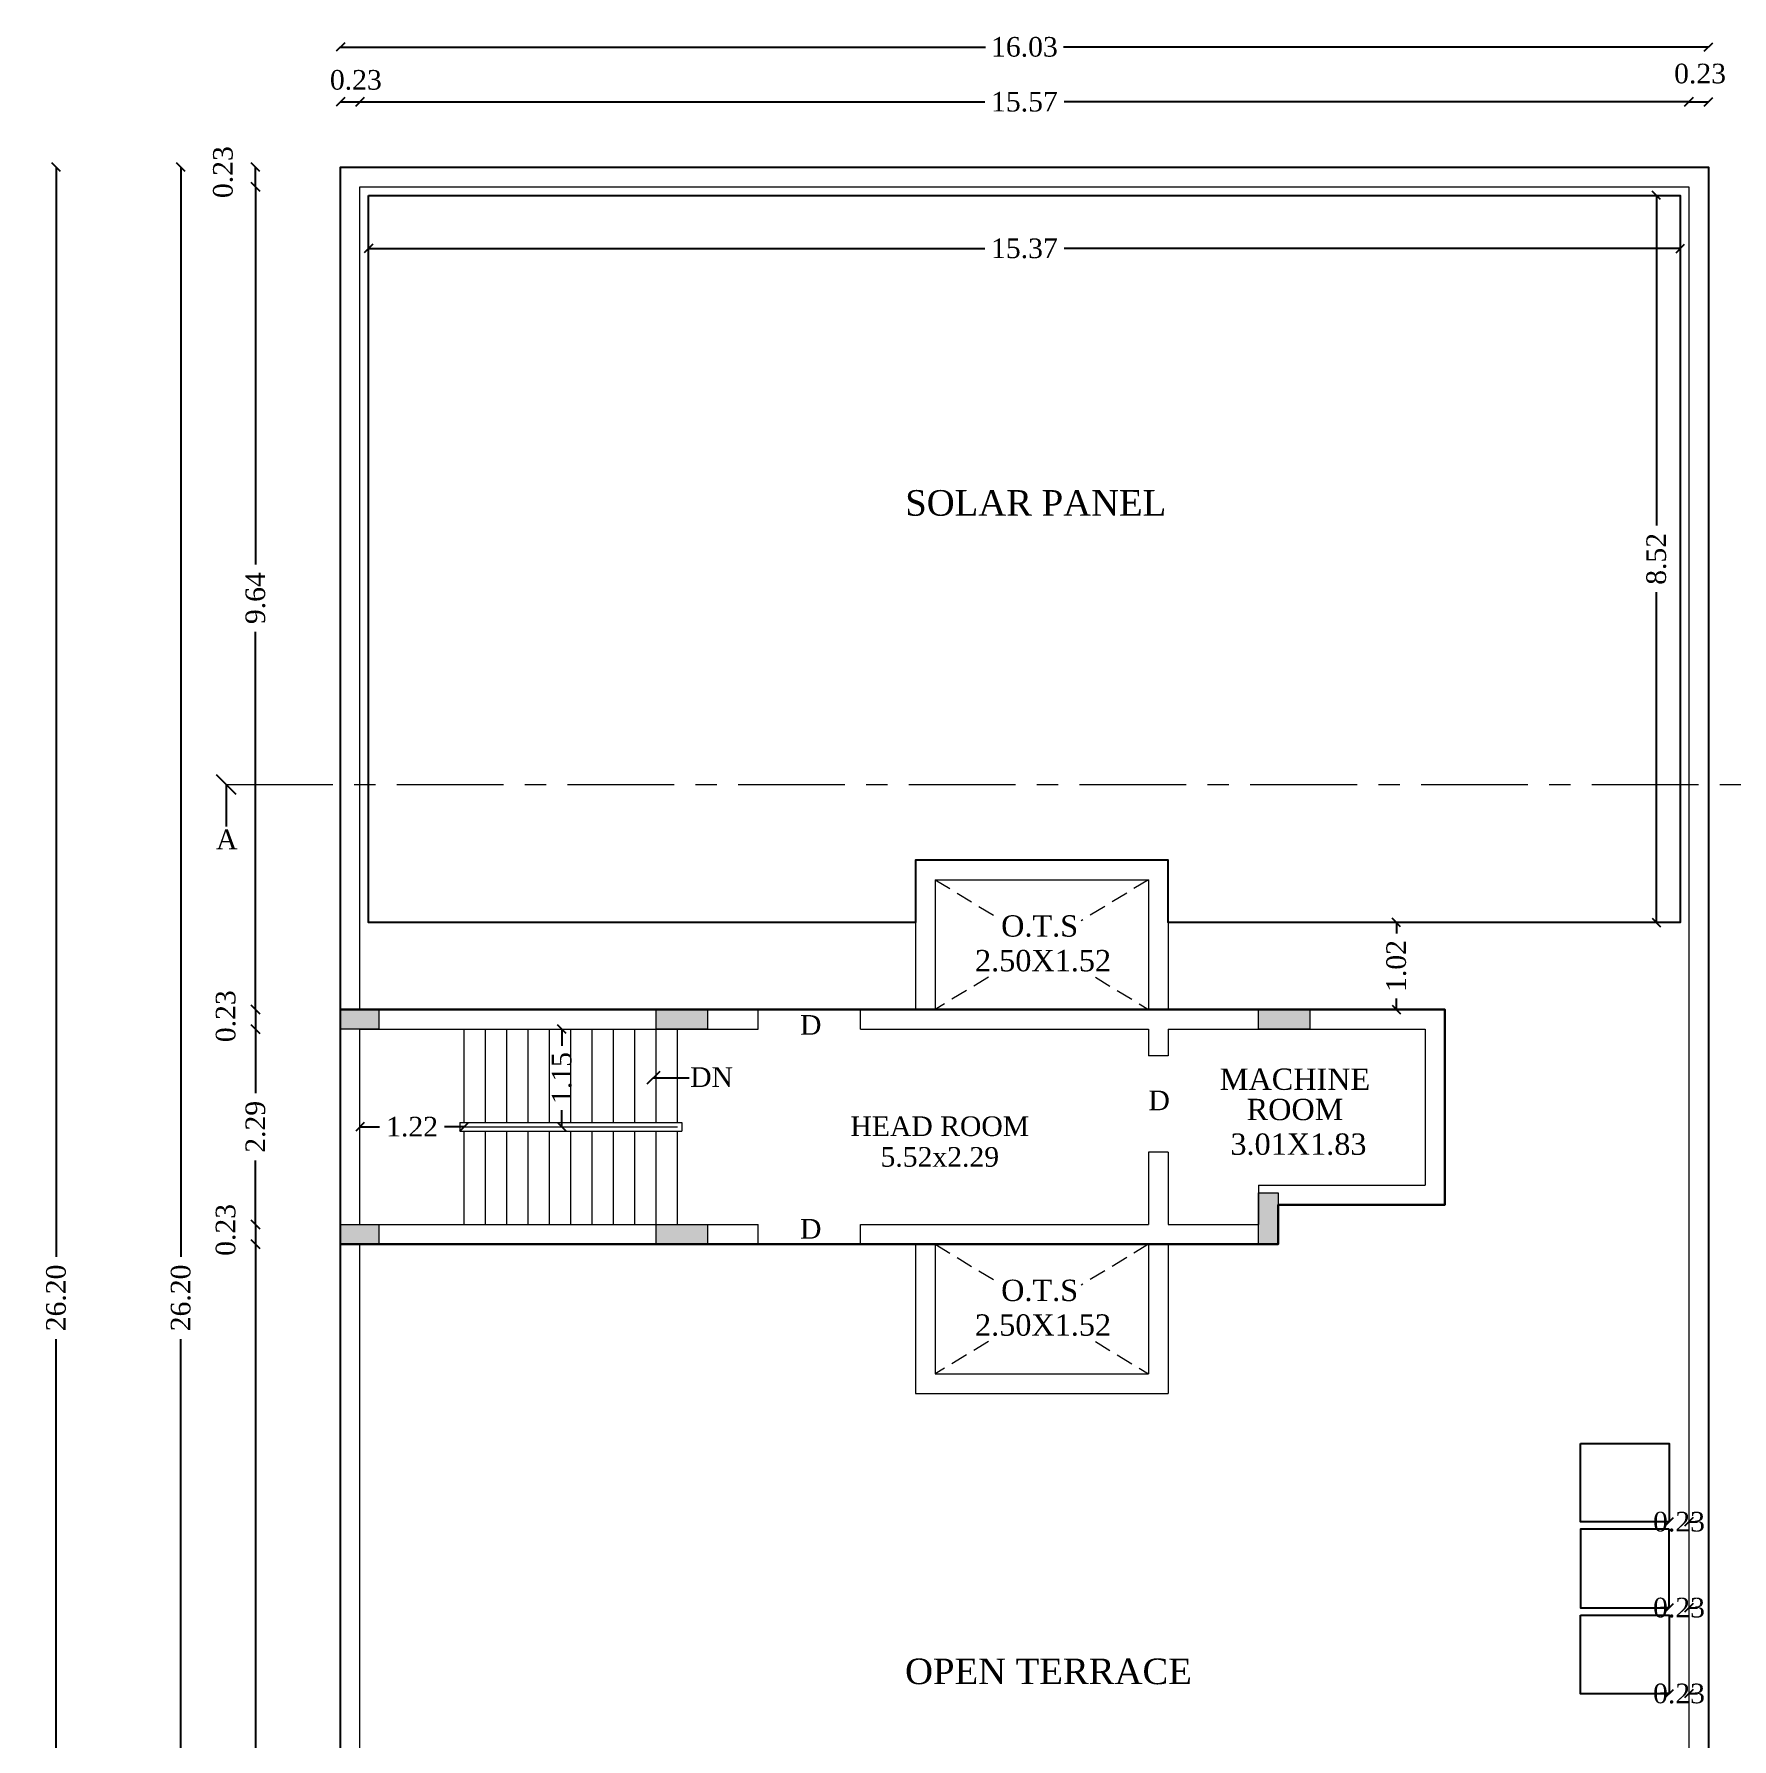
# Model space of a CAD drawing. Header units: metres. Extents: x 6 to 169, y 61 to 125.
# Drawn here: x 47.63 to 67.52, y 82.12 to 102.1 of the extents above; entities that cross this region are included whole.
import ezdxf
from ezdxf.enums import TextEntityAlignment as Align

# ---------------------------------------------------------------- set-up
doc = ezdxf.new("R2010")
doc.units = ezdxf.units.M
doc.header["$MEASUREMENT"] = 0
doc.header["$PDMODE"] = 3
doc.linetypes.add('CENTER', pattern=[2, 1.25, -0.25, 0.25, -0.25])
doc.linetypes.add('HIDDEN', pattern=[0.375, 0.25, -0.125])
doc.layers.get('0').update_dxf_attribs({"lineweight": 5})
doc.layers.get('DEFPOINTS').update_dxf_attribs({"lineweight": 5})
for name, color, linetype in [('BLK_1_FLR_5_ROOF_AREA', 54, 'Continuous'), ('BLK_1_STAIR_HEADROOM', 1, 'Continuous'), ('SOLAR_PANEL', 3, 'Continuous'), ('SOLAR_WATER_HEATER', 1, 'Continuous')]:
    doc.layers.add(name, color=color, linetype=linetype)
doc.styles.add('Isa-', font='times.ttf')
doc.styles.add('STYLE2', font='times.ttf')
doc.dimstyles.new('Copy of ISO-25', dxfattribs={"dimscale": 0, "dimtxt": 0.23, "dimasz": 0.1, "dimexe": 1.25, "dimexo": 0.625, "dimgap": 0.11, "dimtad": 0, "dimzin": 1, "dimdsep": 46, "dimtxsty": 'STYLE2', "dimblk": 'OBLIQUE', "dimcen": 0, "dimse1": 1, "dimse2": 1, "dimclrd": 1, "dimclrt": 3, "dimadec": 0, "dimazin": 2, "dimtfac": 1, "dimtix": 1, "dimtofl": 0, "dimtmove": 0, "dimatfit": 3, "dimldrblk": 'OBLIQUE', "dimfxl": 0, "dimtolj": 1, "dimarcsym": 0})
doc.dimstyles.new('ISO-25', dxfattribs={"dimscale": 0, "dimtxt": 0.23, "dimasz": 0.15, "dimexe": 1.25, "dimexo": 0.625, "dimgap": 0.11, "dimtad": 0, "dimtih": 1, "dimtoh": 1, "dimzin": 1, "dimdsep": 46, "dimtxsty": 'STYLE2', "dimblk": 'OBLIQUE', "dimcen": 0, "dimse1": 1, "dimse2": 1, "dimclrd": 1, "dimclrt": 3, "dimadec": 0, "dimazin": 2, "dimtfac": 1, "dimtix": 1, "dimtofl": 0, "dimtmove": 0, "dimatfit": 3, "dimldrblk": 'OBLIQUE', "dimfxl": 0, "dimtolj": 1, "dimarcsym": 0})

# ---------------------------------------------------------------- blocks, each defined once
blk = doc.blocks.new('_Oblique')
at = {"color": 0, "linetype": 'ByBlock', "lineweight": -2}
blk.add_line((-0.5, -0.5), (0.5, 0.5), dxfattribs=at)
blk = doc.blocks.new('*D615')
at = {"color": 1, "lineweight": -2}
for p, q in [((47.884, 100.537), (47.884, 87.769)), ((47.884, 74.337), (47.884, 86.805))]:
    blk.add_line(p, q, dxfattribs=at)
at = {"layer": 'DEFPOINTS', "color": 0}
for p in [(45.899, 100.537), (45.899, 74.337), (47.884, 74.337)]:
    blk.add_point(p, dxfattribs=at)
at = {"color": 1, "lineweight": -2, "xscale": 0.1, "yscale": 0.1, "zscale": 0.1}
for p, rotation in [((47.884, 100.537), 90), ((47.884, 74.337), 270)]:
    blk.add_blockref('_Oblique', p, dxfattribs=dict(at, rotation=rotation))
at = {"color": 3, "insert": (47.884, 87.287), "char_height": 0.23, "attachment_point": 5, "rotation": 90, "style": 'STYLE2'}
blk.add_mtext('\\A1;26.20', dxfattribs=at)
blk = doc.blocks.new('*D714')
at = {"color": 1, "lineweight": -2}
for p, q in [((51.445, 89.292), (51.674, 89.292)), ((52.665, 89.292), (52.435, 89.292))]:
    blk.add_line(p, q, dxfattribs=at)
at = {"layer": 'DEFPOINTS', "color": 0}
for p in [(51.445, 89.292), (51.445, 89.292), (52.665, 89.292)]:
    blk.add_point(p, dxfattribs=at)
at = {"color": 1, "lineweight": -2, "xscale": 0.1, "yscale": 0.1, "zscale": 0.1, "rotation": 180}
blk.add_blockref('_Oblique', (51.445, 89.292), dxfattribs=at)
at = {"color": 1, "lineweight": -2, "xscale": 0.1, "yscale": 0.1, "zscale": 0.1}
blk.add_blockref('_Oblique', (52.665, 89.292), dxfattribs=at)
at = {"color": 3, "insert": (52.055, 89.292), "char_height": 0.23, "attachment_point": 5, "style": 'STYLE2'}
blk.add_mtext('\\A1;1.22', dxfattribs=at)
blk = doc.blocks.new('*D747')
at = {"color": 1, "lineweight": -2}
for p, q in [((53.809, 90.437), (53.809, 90.24)), ((53.809, 89.292), (53.809, 89.488))]:
    blk.add_line(p, q, dxfattribs=at)
at = {"layer": 'DEFPOINTS', "color": 0}
for p in [(53.809, 90.437), (53.832, 90.437), (53.832, 89.292)]:
    blk.add_point(p, dxfattribs=at)
at = {"color": 1, "lineweight": -2, "xscale": 0.1, "yscale": 0.1, "zscale": 0.1}
for p, rotation in [((53.809, 90.437), 90), ((53.809, 89.292), 270)]:
    blk.add_blockref('_Oblique', p, dxfattribs=dict(at, rotation=rotation))
at = {"color": 3, "insert": (53.809, 89.864), "char_height": 0.23, "attachment_point": 5, "rotation": 90, "style": 'STYLE2'}
blk.add_mtext('\\A1;1.15', dxfattribs=at)
blk = doc.blocks.new('*D634')
at = {"color": 1, "lineweight": -2}
blk.add_line((50.22, 100.307), (50.22, 100.537), dxfattribs=at)
at = {"layer": 'DEFPOINTS', "color": 0}
for p in [(50.22, 100.537), (51.665, 100.537), (51.665, 100.307)]:
    blk.add_point(p, dxfattribs=at)
at = {"color": 1, "lineweight": -2, "xscale": 0.1, "yscale": 0.1, "zscale": 0.1}
for p, rotation in [((50.22, 100.537), 90), ((50.22, 100.307), 270)]:
    blk.add_blockref('_Oblique', p, dxfattribs=dict(at, rotation=rotation))
at = {"color": 3, "insert": (49.84, 100.479), "char_height": 0.23, "attachment_point": 5, "rotation": 90, "style": 'STYLE2'}
blk.add_mtext('\\A1;0.23', dxfattribs=at)
blk = doc.blocks.new('*D635')
at = {"color": 1, "lineweight": -2}
for p, q in [((49.345, 100.537), (49.345, 87.769)), ((49.345, 74.337), (49.345, 86.805))]:
    blk.add_line(p, q, dxfattribs=at)
at = {"layer": 'DEFPOINTS', "color": 0}
for p in [(51.215, 100.537), (49.345, 74.337), (51.215, 74.337)]:
    blk.add_point(p, dxfattribs=at)
at = {"color": 1, "lineweight": -2, "xscale": 0.1, "yscale": 0.1, "zscale": 0.1}
for p, rotation in [((49.345, 100.537), 90), ((49.345, 74.337), 270)]:
    blk.add_blockref('_Oblique', p, dxfattribs=dict(at, rotation=rotation))
at = {"color": 3, "insert": (49.345, 87.287), "char_height": 0.23, "attachment_point": 5, "rotation": 90, "style": 'STYLE2'}
blk.add_mtext('\\A1;26.20', dxfattribs=at)
blk = doc.blocks.new('*D636')
at = {"color": 1, "lineweight": -2}
blk.add_line((50.22, 90.667), (50.22, 90.437), dxfattribs=at)
at = {"layer": 'DEFPOINTS', "color": 0}
for p in [(51.665, 90.667), (50.22, 90.437), (51.665, 90.437)]:
    blk.add_point(p, dxfattribs=at)
at = {"color": 1, "lineweight": -2, "xscale": 0.1, "yscale": 0.1, "zscale": 0.1}
for p, rotation in [((50.22, 90.667), 90), ((50.22, 90.437), 270)]:
    blk.add_blockref('_Oblique', p, dxfattribs=dict(at, rotation=rotation))
at = {"color": 3, "insert": (49.872, 90.588), "char_height": 0.23, "attachment_point": 5, "rotation": 90, "style": 'STYLE2'}
blk.add_mtext('\\A1;0.23', dxfattribs=at)
blk = doc.blocks.new('*D637')
at = {"color": 1, "lineweight": -2}
for p, q in [((50.22, 90.437), (50.22, 89.688)), ((50.22, 88.147), (50.22, 88.896))]:
    blk.add_line(p, q, dxfattribs=at)
at = {"layer": 'DEFPOINTS', "color": 0}
for p in [(51.665, 90.437), (50.22, 88.147), (51.665, 88.147)]:
    blk.add_point(p, dxfattribs=at)
at = {"color": 1, "lineweight": -2, "xscale": 0.1, "yscale": 0.1, "zscale": 0.1}
for p, rotation in [((50.22, 90.437), 90), ((50.22, 88.147), 270)]:
    blk.add_blockref('_Oblique', p, dxfattribs=dict(at, rotation=rotation))
at = {"color": 3, "insert": (50.22, 89.292), "char_height": 0.23, "attachment_point": 5, "rotation": 90, "style": 'STYLE2'}
blk.add_mtext('\\A1;2.29', dxfattribs=at)
blk = doc.blocks.new('*D638')
at = {"color": 1, "lineweight": -2}
blk.add_line((50.22, 88.147), (50.22, 87.917), dxfattribs=at)
at = {"layer": 'DEFPOINTS', "color": 0}
for p in [(51.665, 88.147), (50.22, 87.917), (51.665, 87.917)]:
    blk.add_point(p, dxfattribs=at)
at = {"color": 1, "lineweight": -2, "xscale": 0.1, "yscale": 0.1, "zscale": 0.1}
for p, rotation in [((50.22, 88.147), 90), ((50.22, 87.917), 270)]:
    blk.add_blockref('_Oblique', p, dxfattribs=dict(at, rotation=rotation))
at = {"color": 3, "insert": (49.871, 88.084), "char_height": 0.23, "attachment_point": 5, "rotation": 90, "style": 'STYLE2'}
blk.add_mtext('\\A1;0.23', dxfattribs=at)
blk = doc.blocks.new('*D639')
at = {"color": 1, "lineweight": -2}
blk.add_line((68.018, 100.307), (68.018, 100.537), dxfattribs=at)
at = {"layer": 'DEFPOINTS', "color": 0}
for p in [(67.245, 100.537), (68.018, 100.537), (67.015, 100.307)]:
    blk.add_point(p, dxfattribs=at)
at = {"color": 1, "lineweight": -2, "xscale": 0.1, "yscale": 0.1, "zscale": 0.1}
for p, rotation in [((68.018, 100.537), 90), ((68.018, 100.307), 270)]:
    blk.add_blockref('_Oblique', p, dxfattribs=dict(at, rotation=rotation))
at = {"color": 3, "insert": (68.382, 100.463), "char_height": 0.23, "attachment_point": 5, "rotation": 90, "style": 'STYLE2'}
blk.add_mtext('\\A1;0.23', dxfattribs=at)
blk = doc.blocks.new('*D640')
at = {"color": 1, "lineweight": -2}
for p, q in [((69.032, 100.537), (69.032, 87.844)), ((69.032, 74.337), (69.032, 86.88))]:
    blk.add_line(p, q, dxfattribs=at)
at = {"layer": 'DEFPOINTS', "color": 0}
for p in [(67.245, 100.537), (67.245, 74.337), (69.032, 74.337)]:
    blk.add_point(p, dxfattribs=at)
at = {"color": 1, "lineweight": -2, "xscale": 0.1, "yscale": 0.1, "zscale": 0.1}
for p, rotation in [((69.032, 100.537), 90), ((69.032, 74.337), 270)]:
    blk.add_blockref('_Oblique', p, dxfattribs=dict(at, rotation=rotation))
at = {"color": 3, "insert": (69.032, 87.362), "char_height": 0.23, "attachment_point": 5, "rotation": 90, "style": 'STYLE2'}
blk.add_mtext('\\A1;26.20', dxfattribs=at)
blk = doc.blocks.new('*D734')
at = {"color": 1, "lineweight": -2}
blk.add_line((51.215, 101.302), (51.445, 101.302), dxfattribs=at)
at = {"layer": 'DEFPOINTS', "color": 0}
for p in [(51.445, 101.302), (51.215, 100.537), (51.445, 100.307)]:
    blk.add_point(p, dxfattribs=at)
at = {"color": 1, "lineweight": -2, "xscale": 0.1, "yscale": 0.1, "zscale": 0.1, "rotation": 180}
blk.add_blockref('_Oblique', (51.215, 101.302), dxfattribs=at)
at = {"color": 1, "lineweight": -2, "xscale": 0.1, "yscale": 0.1, "zscale": 0.1}
blk.add_blockref('_Oblique', (51.445, 101.302), dxfattribs=at)
at = {"color": 3, "insert": (51.396, 101.558), "char_height": 0.23, "attachment_point": 5, "style": 'STYLE2'}
blk.add_mtext('\\A1;0.23', dxfattribs=at)
blk = doc.blocks.new('*D735')
at = {"color": 1, "lineweight": -2}
for p, q in [((51.445, 101.302), (58.765, 101.302)), ((67.015, 101.302), (59.694, 101.302))]:
    blk.add_line(p, q, dxfattribs=at)
at = {"layer": 'DEFPOINTS', "color": 0}
for p in [(67.015, 101.302), (51.445, 100.307), (67.015, 100.307)]:
    blk.add_point(p, dxfattribs=at)
at = {"color": 1, "lineweight": -2, "xscale": 0.1, "yscale": 0.1, "zscale": 0.1, "rotation": 180}
blk.add_blockref('_Oblique', (51.445, 101.302), dxfattribs=at)
at = {"color": 1, "lineweight": -2, "xscale": 0.1, "yscale": 0.1, "zscale": 0.1}
blk.add_blockref('_Oblique', (67.015, 101.302), dxfattribs=at)
at = {"color": 3, "insert": (59.23, 101.302), "char_height": 0.23, "attachment_point": 5, "style": 'STYLE2'}
blk.add_mtext('\\A1;15.57', dxfattribs=at)
blk = doc.blocks.new('*D736')
at = {"color": 1, "lineweight": -2}
blk.add_line((67.015, 101.302), (67.245, 101.302), dxfattribs=at)
at = {"layer": 'DEFPOINTS', "color": 0}
for p in [(67.245, 101.302), (67.245, 100.537), (67.015, 100.307)]:
    blk.add_point(p, dxfattribs=at)
at = {"color": 1, "lineweight": -2, "xscale": 0.1, "yscale": 0.1, "zscale": 0.1, "rotation": 180}
blk.add_blockref('_Oblique', (67.015, 101.302), dxfattribs=at)
at = {"color": 1, "lineweight": -2, "xscale": 0.1, "yscale": 0.1, "zscale": 0.1}
blk.add_blockref('_Oblique', (67.245, 101.302), dxfattribs=at)
at = {"color": 3, "insert": (67.147, 101.632), "char_height": 0.23, "attachment_point": 5, "style": 'STYLE2'}
blk.add_mtext('\\A1;0.23', dxfattribs=at)
blk = doc.blocks.new('*D737')
at = {"color": 1, "lineweight": -2}
for p, q in [((51.215, 101.945), (58.772, 101.945)), ((67.245, 101.945), (59.688, 101.945))]:
    blk.add_line(p, q, dxfattribs=at)
at = {"layer": 'DEFPOINTS', "color": 0}
for p in [(51.215, 101.945), (51.215, 100.537), (67.245, 100.537)]:
    blk.add_point(p, dxfattribs=at)
at = {"color": 1, "lineweight": -2, "xscale": 0.1, "yscale": 0.1, "zscale": 0.1, "rotation": 180}
blk.add_blockref('_Oblique', (51.215, 101.945), dxfattribs=at)
at = {"color": 1, "lineweight": -2, "xscale": 0.1, "yscale": 0.1, "zscale": 0.1}
blk.add_blockref('_Oblique', (67.245, 101.945), dxfattribs=at)
at = {"color": 3, "insert": (59.23, 101.945), "char_height": 0.23, "attachment_point": 5, "style": 'STYLE2'}
blk.add_mtext('\\A1;16.03', dxfattribs=at)
blk = doc.blocks.new('*D625')
at = {"color": 1, "lineweight": -2}
for p, q in [((50.22, 100.307), (50.22, 95.881)), ((50.22, 90.667), (50.22, 95.092))]:
    blk.add_line(p, q, dxfattribs=at)
at = {"layer": 'DEFPOINTS', "color": 0}
for p in [(51.665, 100.307), (50.22, 90.667), (51.665, 90.667)]:
    blk.add_point(p, dxfattribs=at)
at = {"color": 1, "lineweight": -2, "xscale": 0.1, "yscale": 0.1, "zscale": 0.1}
for p, rotation in [((50.22, 100.307), 90), ((50.22, 90.667), 270)]:
    blk.add_blockref('_Oblique', p, dxfattribs=dict(at, rotation=rotation))
at = {"color": 3, "insert": (50.22, 95.487), "char_height": 0.23, "attachment_point": 5, "rotation": 90, "style": 'STYLE2'}
blk.add_mtext('\\A1;9.64', dxfattribs=at)
blk = doc.blocks.new('*D738')
at = {"color": 1, "lineweight": -2}
for p, q in [((50.22, 87.917), (50.22, 81.703)), ((50.22, 74.567), (50.22, 80.781))]:
    blk.add_line(p, q, dxfattribs=at)
at = {"layer": 'DEFPOINTS', "color": 0}
for p in [(51.665, 87.917), (50.22, 74.567), (51.445, 74.567)]:
    blk.add_point(p, dxfattribs=at)
at = {"color": 1, "lineweight": -2, "xscale": 0.1, "yscale": 0.1, "zscale": 0.1}
for p, rotation in [((50.22, 87.917), 90), ((50.22, 74.567), 270)]:
    blk.add_blockref('_Oblique', p, dxfattribs=dict(at, rotation=rotation))
at = {"color": 3, "insert": (50.22, 81.242), "char_height": 0.23, "attachment_point": 5, "rotation": 90, "style": 'STYLE2'}
blk.add_mtext('\\A1;13.35', dxfattribs=at)
blk = doc.blocks.new('*D626')
at = {"color": 1, "lineweight": -2}
for p, q in [((68.018, 100.307), (68.018, 87.919)), ((68.018, 74.567), (68.018, 86.954))]:
    blk.add_line(p, q, dxfattribs=at)
at = {"layer": 'DEFPOINTS', "color": 0}
for p in [(67.015, 100.307), (66.678, 74.567), (68.018, 74.567)]:
    blk.add_point(p, dxfattribs=at)
at = {"color": 1, "lineweight": -2, "xscale": 0.1, "yscale": 0.1, "zscale": 0.1}
for p, rotation in [((68.018, 100.307), 90), ((68.018, 74.567), 270)]:
    blk.add_blockref('_Oblique', p, dxfattribs=dict(at, rotation=rotation))
at = {"color": 3, "insert": (68.018, 87.437), "char_height": 0.23, "attachment_point": 5, "rotation": 90, "style": 'STYLE2'}
blk.add_mtext('\\A1;25.74', dxfattribs=at)
blk = doc.blocks.new('*D670')
at = {"layer": 'DEFPOINTS', "color": 0}
for p in [(66.785, 82.65), (66.785, 82.65), (67.015, 82.65)]:
    blk.add_point(p, dxfattribs=at)
at = {"layer": 'SOLAR_WATER_HEATER', "lineweight": -2}
for p, q in [((66.785, 82.65), (66.685, 82.65)), ((67.015, 82.65), (67.115, 82.65))]:
    blk.add_line(p, q, dxfattribs=at)
at = {"layer": 'SOLAR_WATER_HEATER', "lineweight": -2, "xscale": 0.1, "yscale": 0.1, "zscale": 0.1}
blk.add_blockref('_Oblique', (66.785, 82.65), dxfattribs=at)
at = {"layer": 'SOLAR_WATER_HEATER', "lineweight": -2, "xscale": 0.1, "yscale": 0.1, "zscale": 0.1, "rotation": 180}
blk.add_blockref('_Oblique', (67.015, 82.65), dxfattribs=at)
at = {"layer": 'SOLAR_WATER_HEATER', "insert": (66.9, 82.65), "char_height": 0.23, "attachment_point": 5, "style": 'STYLE2'}
blk.add_mtext('\\A1;0.23', dxfattribs=at)
blk = doc.blocks.new('*D671')
at = {"layer": 'DEFPOINTS', "color": 0}
for p in [(66.785, 83.656), (66.785, 83.656), (67.015, 83.656)]:
    blk.add_point(p, dxfattribs=at)
at = {"layer": 'SOLAR_WATER_HEATER', "lineweight": -2}
for p, q in [((66.785, 83.656), (66.685, 83.656)), ((67.015, 83.656), (67.115, 83.656))]:
    blk.add_line(p, q, dxfattribs=at)
at = {"layer": 'SOLAR_WATER_HEATER', "lineweight": -2, "xscale": 0.1, "yscale": 0.1, "zscale": 0.1}
blk.add_blockref('_Oblique', (66.785, 83.656), dxfattribs=at)
at = {"layer": 'SOLAR_WATER_HEATER', "lineweight": -2, "xscale": 0.1, "yscale": 0.1, "zscale": 0.1, "rotation": 180}
blk.add_blockref('_Oblique', (67.015, 83.656), dxfattribs=at)
at = {"layer": 'SOLAR_WATER_HEATER', "insert": (66.9, 83.656), "char_height": 0.23, "attachment_point": 5, "style": 'STYLE2'}
blk.add_mtext('\\A1;0.23', dxfattribs=at)
blk = doc.blocks.new('*D672')
at = {"layer": 'DEFPOINTS', "color": 0}
for p in [(66.785, 84.663), (66.785, 84.663), (67.015, 84.663)]:
    blk.add_point(p, dxfattribs=at)
at = {"layer": 'SOLAR_WATER_HEATER', "lineweight": -2}
for p, q in [((66.785, 84.663), (66.685, 84.663)), ((67.015, 84.663), (67.115, 84.663))]:
    blk.add_line(p, q, dxfattribs=at)
at = {"layer": 'SOLAR_WATER_HEATER', "lineweight": -2, "xscale": 0.1, "yscale": 0.1, "zscale": 0.1}
blk.add_blockref('_Oblique', (66.785, 84.663), dxfattribs=at)
at = {"layer": 'SOLAR_WATER_HEATER', "lineweight": -2, "xscale": 0.1, "yscale": 0.1, "zscale": 0.1, "rotation": 180}
blk.add_blockref('_Oblique', (67.015, 84.663), dxfattribs=at)
at = {"layer": 'SOLAR_WATER_HEATER', "insert": (66.9, 84.663), "char_height": 0.23, "attachment_point": 5, "style": 'STYLE2'}
blk.add_mtext('\\A1;0.23', dxfattribs=at)
blk = doc.blocks.new('*D802')
at = {"color": 1, "lineweight": -2}
for p, q in [((51.545, 99.584), (58.765, 99.584)), ((66.915, 99.584), (59.694, 99.584))]:
    blk.add_line(p, q, dxfattribs=at)
at = {"layer": 'DEFPOINTS', "color": 0}
for p in [(51.545, 100.207), (66.915, 100.207), (51.545, 99.584)]:
    blk.add_point(p, dxfattribs=at)
at = {"color": 1, "lineweight": -2, "xscale": 0.1, "yscale": 0.1, "zscale": 0.1, "rotation": 180}
blk.add_blockref('_Oblique', (51.545, 99.584), dxfattribs=at)
at = {"color": 1, "lineweight": -2, "xscale": 0.1, "yscale": 0.1, "zscale": 0.1}
blk.add_blockref('_Oblique', (66.915, 99.584), dxfattribs=at)
at = {"color": 3, "insert": (59.23, 99.584), "char_height": 0.23, "attachment_point": 5, "style": 'STYLE2'}
blk.add_mtext('\\A1;15.37', dxfattribs=at)
blk = doc.blocks.new('*D803')
at = {"color": 1, "lineweight": -2}
for p, q in [((63.588, 91.687), (63.588, 91.557)), ((63.588, 90.667), (63.588, 90.797))]:
    blk.add_line(p, q, dxfattribs=at)
at = {"layer": 'DEFPOINTS', "color": 0}
for p in [(63.065, 91.687), (63.588, 91.687), (63.065, 90.667)]:
    blk.add_point(p, dxfattribs=at)
at = {"color": 1, "lineweight": -2, "xscale": 0.1, "yscale": 0.1, "zscale": 0.1}
for p, rotation in [((63.588, 91.687), 90), ((63.588, 90.667), 270)]:
    blk.add_blockref('_Oblique', p, dxfattribs=dict(at, rotation=rotation))
at = {"color": 3, "insert": (63.588, 91.177), "char_height": 0.23, "attachment_point": 5, "rotation": 90, "style": 'STYLE2'}
blk.add_mtext('\\A1;1.02', dxfattribs=at)
blk = doc.blocks.new('*D804')
at = {"color": 1, "lineweight": -2}
for p, q in [((66.635, 100.207), (66.635, 96.337)), ((66.635, 91.687), (66.635, 95.557))]:
    blk.add_line(p, q, dxfattribs=at)
at = {"layer": 'DEFPOINTS', "color": 0}
for p in [(66.915, 100.207), (66.635, 91.687), (66.915, 91.687)]:
    blk.add_point(p, dxfattribs=at)
at = {"color": 1, "lineweight": -2, "xscale": 0.1, "yscale": 0.1, "zscale": 0.1}
for p, rotation in [((66.635, 100.207), 90), ((66.635, 91.687), 270)]:
    blk.add_blockref('_Oblique', p, dxfattribs=dict(at, rotation=rotation))
at = {"color": 3, "insert": (66.635, 95.947), "char_height": 0.23, "attachment_point": 5, "rotation": 90, "style": 'STYLE2'}
blk.add_mtext('\\A1;8.52', dxfattribs=at)

msp = doc.modelspace()

# ---------------------------------------------------------------- linework, layer by layer
for p, q in [((51.2146, 100.53689), (67.2446, 100.53689)), ((51.2146, 74.33689), (51.2146, 100.53689)), ((67.2446, 100.53689), (67.2446, 74.33689)), ((51.4446, 100.30689), (67.0146, 100.30689)), ((51.4446, 90.66689), (51.4446, 100.30689)), ((67.0146, 100.30689), (67.0146, 74.56689)), ((57.9546, 92.41689), (60.9146, 92.41689)), ((57.9546, 92.41689), (57.9546, 90.66689)), ((60.9146, 92.41689), (60.9146, 90.66689)), ((58.1846, 92.18689), (60.6846, 92.18689)), ((58.1846, 92.18689), (58.1846, 90.66689)), ((60.6846, 92.18689), (60.6846, 90.66689)), ((51.4446, 90.66689), (55.4046, 90.66689)), ((55.5146, 90.66689), (56.1096, 90.66689)), ((56.1096, 90.43689), (56.1096, 90.66689)), ((57.3096, 90.66689), (61.9746, 90.66689)), ((57.3096, 90.43689), (57.3096, 90.66689)), ((61.9746, 90.66689), (64.1546, 90.66689)), ((64.1546, 90.66689), (64.1546, 88.37689)), ((51.4446, 90.43689), (56.1096, 90.43689)), ((51.4446, 88.14689), (51.4446, 90.43689)), ((52.6646, 89.34189), (52.6646, 90.43689)), ((52.9146, 89.34189), (52.9146, 90.43689)), ((53.1646, 89.34189), (53.1646, 90.43689)), ((53.4146, 89.34189), (53.4146, 90.43689)), ((53.6646, 89.34189), (53.6646, 90.43689)), ((53.9146, 89.34189), (53.9146, 90.43689)), ((54.1646, 89.34189), (54.1646, 90.43689)), ((54.4146, 89.34189), (54.4146, 90.43689)), ((54.6646, 89.34189), (54.6646, 90.43689)), ((54.9146, 89.34189), (54.9146, 90.43689)), ((55.1646, 89.34189), (55.1646, 90.43689)), ((55.5146, 90.43689), (56.1096, 90.43689)), ((57.3096, 90.43689), (60.6846, 90.43689)), ((57.3096, 90.43689), (57.9546, 90.43689)), ((60.6846, 90.43689), (60.6846, 90.12189)), ((60.9146, 90.43689), (63.9246, 90.43689)), ((60.9146, 90.43689), (60.9146, 90.12189)), ((63.9246, 90.43689), (63.9246, 88.60689)), ((60.9146, 90.12189), (60.6846, 90.12189)), ((52.6146, 89.34189), (55.2146, 89.34189)), ((52.6146, 89.34189), (52.6146, 89.24189)), ((55.2146, 89.34189), (55.2146, 89.24189)), ((52.6146, 89.24189), (55.2146, 89.24189)), ((52.6646, 89.29189), (55.1646, 89.29189)), ((52.6646, 88.14689), (52.6646, 89.24189)), ((52.9146, 88.14689), (52.9146, 89.24189)), ((53.1646, 88.14689), (53.1646, 89.24189)), ((53.4146, 88.14689), (53.4146, 89.24189)), ((53.6646, 88.14689), (53.6646, 89.24189)), ((53.9146, 88.14689), (53.9146, 89.24189)), ((54.1646, 88.14689), (54.1646, 89.24189)), ((54.4146, 88.14689), (54.4146, 89.24189)), ((54.6646, 88.14689), (54.6646, 89.24189)), ((54.9146, 88.14689), (54.9146, 89.24189)), ((55.1646, 88.14689), (55.1646, 89.24189)), ((60.6846, 88.99689), (60.6846, 88.14689)), ((60.9146, 88.99689), (60.6846, 88.99689)), ((60.9146, 88.99689), (60.9146, 88.14689)), ((61.9746, 88.60689), (63.9246, 88.60689)), ((61.9746, 88.60689), (61.9746, 88.14689)), ((62.2046, 88.51689), (62.2046, 87.91689)), ((62.2046, 88.37689), (64.1546, 88.37689)), ((51.4446, 88.14689), (56.1096, 88.14689)), ((56.1096, 87.91689), (56.1096, 88.14689)), ((57.3096, 88.14689), (60.6846, 88.14689)), ((57.3096, 87.91689), (57.3096, 88.14689)), ((60.9146, 88.14689), (61.9746, 88.14689)), ((51.4446, 87.91689), (55.4046, 87.91689)), ((51.4446, 74.56689), (51.4446, 87.91689)), ((55.5146, 87.91689), (56.1096, 87.91689)), ((57.3096, 87.91689), (61.9746, 87.91689)), ((57.9546, 87.91689), (57.9546, 86.16689)), ((58.1846, 87.91689), (58.1846, 86.39689)), ((60.6846, 87.91689), (60.6846, 86.39689)), ((60.9146, 87.91689), (60.9146, 86.16689)), ((61.9746, 87.91689), (62.2046, 87.91689)), ((58.1846, 86.39689), (60.6846, 86.39689)), ((57.9546, 86.16689), (60.9146, 86.16689))]:
    msp.add_line(p, q)
at = {"linetype": 'CENTER'}
msp.add_line((49.87714, 93.30248), (68.48975, 93.30248), dxfattribs=at)
at = {"linetype": 'HIDDEN', "ltscale": 0.8}
for p, q in [((58.1846, 92.18689), (58.91655, 91.74187)), ((60.6846, 92.18689), (59.89348, 91.70589)), ((58.80781, 91.04581), (58.1846, 90.66689)), ((60.06139, 91.04581), (60.6846, 90.66689)), ((58.1846, 87.91689), (58.91655, 87.47187)), ((60.6846, 87.91689), (59.89348, 87.43589)), ((58.80781, 86.77581), (58.1846, 86.39689)), ((60.06139, 86.77581), (60.6846, 86.39689))]:
    msp.add_line(p, q, dxfattribs=at)
for points in [[(51.5446, 100.20689), (66.9146, 100.20689), (66.9146, 91.68689), (60.9146, 91.68689), (60.9146, 92.41689), (57.9546, 92.41689), (57.9546, 91.68689), (51.5446, 91.68689)], [(51.6646, 90.66689), (51.6646, 90.43689), (51.2146, 90.43689), (51.2146, 90.66689)], [(55.5146, 90.66689), (55.5146, 90.43689), (54.9146, 90.43689), (54.9146, 90.66689)], [(62.5746, 90.66689), (62.5746, 90.43689), (61.9746, 90.43689), (61.9746, 90.66689)], [(62.2046, 87.91689), (61.9746, 87.91689), (61.9746, 88.51689), (62.2046, 88.51689)], [(51.6646, 88.14689), (51.6646, 87.91689), (51.2146, 87.91689), (51.2146, 88.14689)], [(55.5146, 88.14689), (55.5146, 87.91689), (54.9146, 87.91689), (54.9146, 88.14689)], [(65.7446, 85.58308), (66.7846, 85.58308), (66.7846, 84.66308), (65.7446, 84.66308)], [(66.7846, 84.57633), (65.7446, 84.57633), (65.7446, 83.65633), (66.7846, 83.65633)], [(65.7446, 83.56959), (66.7846, 83.56959), (66.7846, 82.64959), (65.7446, 82.64959)]]:
    msp.add_lwpolyline(points, close=True)
for points in [[(51.6646, 90.66689), (51.6646, 90.43689), (51.2146, 90.66689), (51.2146, 90.43689)], [(55.5146, 90.66689), (55.5146, 90.43689), (54.9146, 90.66689), (54.9146, 90.43689)], [(62.5746, 90.66689), (62.5746, 90.43689), (61.9746, 90.66689), (61.9746, 90.43689)], [(62.2046, 87.91689), (61.9746, 87.91689), (62.2046, 88.51689), (61.9746, 88.51689)], [(51.6646, 88.14689), (51.6646, 87.91689), (51.2146, 88.14689), (51.2146, 87.91689)], [(55.5146, 88.14689), (55.5146, 87.91689), (54.9146, 88.14689), (54.9146, 87.91689)]]:
    msp.add_solid(points)
at = {"layer": 'BLK_1_FLR_5_ROOF_AREA'}
msp.add_lwpolyline([(51.2146, 90.66689), (51.2146, 100.53689), (67.2446, 100.53689), (67.2446, 74.33689), (51.2146, 74.33689), (51.2146, 87.91689), (62.2046, 87.91689), (62.2046, 88.37689), (64.1546, 88.37689), (64.1546, 90.66689), (51.2146, 90.66689)], dxfattribs=at)
at = {"layer": 'BLK_1_STAIR_HEADROOM', "color": 1}
msp.add_lwpolyline([(51.2146, 90.66689), (64.1546, 90.66689), (64.1546, 88.37689), (62.2046, 88.37689), (62.2046, 87.91689), (51.2146, 87.91689)], close=True, dxfattribs=at)
at = {"layer": 'SOLAR_PANEL', "color": 3}
msp.add_lwpolyline([(51.5446, 100.20689), (66.9146, 100.20689), (66.9146, 91.68689), (60.9146, 91.68689), (60.9146, 92.41689), (57.9546, 92.41689), (57.9546, 91.68689), (51.5446, 91.68689)], close=True, dxfattribs=at)
at = {"layer": 'SOLAR_WATER_HEATER', "color": 1}
for points in [[(65.7446, 85.58308), (66.7846, 85.58308), (66.7846, 84.66308), (65.7446, 84.66308)], [(66.7846, 84.57633), (65.7446, 84.57633), (65.7446, 83.65633), (66.7846, 83.65633)], [(65.7446, 83.56959), (66.7846, 83.56959), (66.7846, 82.64959), (65.7446, 82.64959)]]:
    msp.add_lwpolyline(points, close=True, dxfattribs=at)

# ---------------------------------------------------------------- texts
at = {"lineweight": -3}
for s, height, style, p in [('SOLAR PANEL', 0.3, 'Isa-', (59.36278, 96.60308)), ('A', 0.23, 'Isa-', (49.88349, 92.65958)), ('O.T.S', 0.25, 'Isa-', (59.40845, 91.64569)), ('2.50X1.52', 0.25, 'Isa-', (59.44836, 91.23949)), ('D', 0.23, 'Isa-', (56.7263, 90.4863)), ('DN', 0.23, 'Isa-', (55.56422, 89.87446)), ('MACHINE', 0.25, 'Isa-', (62.4008, 89.85008)), ('D', 0.23, 'STYLE2', (60.80871, 89.60147)), ('ROOM', 0.25, 'Isa-', (62.4008, 89.49526)), ('HEAD ROOM', 0.23, 'Isa-', (58.23845, 89.29921)), ('3.01X1.83', 0.25, 'Isa-', (62.44071, 89.08906)), ('5.52x2.29', 0.23, 'Isa-', (58.23845, 88.93973)), ('D', 0.23, 'Isa-', (56.7263, 88.09695)), ('O.T.S', 0.25, 'Isa-', (59.40845, 87.37569)), ('2.50X1.52', 0.25, 'Isa-', (59.44836, 86.96949)), ('OPEN TERRACE', 0.3, 'Isa-', (59.51188, 82.91128))]:
    msp.add_text(s, height=height, dxfattribs=dict(at, style=style)).set_placement(p, align=Align.MIDDLE_CENTER)

# ---------------------------------------------------------------- dimensions: what is measured, and where the dimension line sits
for base, p1, p2, override, picture, middle in [((51.2146, 101.94549), (67.2446, 100.53689), (51.2146, 100.53689), {"dimscale": 1}, '*D737', (59.2296, 101.94549)), ((67.0146, 101.30215), (51.4446, 100.30689), (67.0146, 100.30689), {"dimscale": 1, "dimtmove": 1}, '*D735', (59.2296, 101.30215)), ((51.5446, 99.58388), (66.9146, 100.20689), (51.5446, 100.20689), {"dimscale": 1}, '*D802', (59.2296, 99.58388)), ((51.4446, 89.29189), (52.6646, 89.29189), (51.4446, 89.29189), {"dimscale": 1}, '*D714', (52.0546, 89.29189))]:
    dim = msp.add_linear_dim(base=base, p1=p1, p2=p2, dimstyle='Copy of ISO-25', override=override)
    dim.commit()
    dim.dimension.update_dxf_attribs({"geometry": picture, "text_midpoint": middle})
for base, p1, p2, picture, middle in [((51.4446, 101.30215), (51.2146, 100.53689), (51.4446, 100.30689), '*D734', (51.39612, 101.55843)), ((67.2446, 101.30215), (67.0146, 100.30689), (67.2446, 100.53689), '*D736', (67.14687, 101.63239))]:
    dim = msp.add_linear_dim(base=base, p1=p1, p2=p2, dimstyle='Copy of ISO-25', override={"dimscale": 1, "dimtmove": 2})
    dim.commit()
    dim.dimension.update_dxf_attribs({"geometry": picture, "text_midpoint": middle, "dimtype": 160})
for base, p1, p2, override, picture, middle in [((50.22013, 100.53689), (51.6646, 100.30689), (51.6646, 100.53689), {"dimscale": 1, "dimtmove": 2}, '*D634', (49.84036, 100.47878)), ((68.01835, 100.53689), (67.0146, 100.30689), (67.2446, 100.53689), {"dimscale": 1, "dimtmove": 2}, '*D639', (68.38227, 100.46312)), ((47.88437, 74.33689), (45.89922, 100.53689), (45.89922, 74.33689), {"dimscale": 1}, '*D615', (47.88437, 87.28689)), ((49.34539, 74.33689), (51.2146, 100.53689), (51.2146, 74.33689), {"dimscale": 1}, '*D635', (49.34539, 87.28689)), ((69.03239, 74.33689), (67.2446, 100.53689), (67.2446, 74.33689), {"dimscale": 1}, '*D640', (69.03239, 87.36189)), ((50.22013, 90.43689), (51.6646, 90.66689), (51.6646, 90.43689), {"dimscale": 1, "dimtmove": 2}, '*D636', (49.87193, 90.5879)), ((50.22013, 87.91689), (51.6646, 88.14689), (51.6646, 87.91689), {"dimscale": 1, "dimtmove": 2}, '*D638', (49.87139, 88.08439))]:
    dim = msp.add_linear_dim(base=base, p1=p1, p2=p2, angle=90, dimstyle='Copy of ISO-25', override=override)
    dim.commit()
    dim.dimension.update_dxf_attribs({"geometry": picture, "text_midpoint": middle, "dimtype": 160})
for base, p1, p2, override, picture, middle in [((50.22013, 90.66689), (51.6646, 100.30689), (51.6646, 90.66689), {"dimscale": 1, "dimtmove": 1}, '*D625', (50.22013, 95.48689)), ((68.01835, 74.56689), (67.0146, 100.30689), (66.67795, 74.56689), {"dimscale": 1, "dimtmove": 1}, '*D626', (68.01835, 87.43689)), ((66.63501, 91.68689), (66.9146, 100.20689), (66.9146, 91.68689), {"dimscale": 1}, '*D804', (66.63501, 95.94689)), ((63.58768, 91.68689), (63.0646, 90.66689), (63.0646, 91.68689), {"dimscale": 1}, '*D803', (63.58768, 91.17689)), ((50.22013, 88.14689), (51.6646, 90.43689), (51.6646, 88.14689), {"dimscale": 1, "dimtmove": 1}, '*D637', (50.22013, 89.29189)), ((53.8088685423, 90.4368942738), (53.8321533614, 89.2918942738), (53.8321533614, 90.4368942738), {"dimscale": 1}, '*D747', (53.8088685423, 89.8643942738)), ((50.22013, 74.56689), (51.6646, 87.91689), (51.4446, 74.56689), {"dimscale": 1, "dimtmove": 1}, '*D738', (50.22013, 81.24189))]:
    dim = msp.add_linear_dim(base=base, p1=p1, p2=p2, angle=90, dimstyle='Copy of ISO-25', override=override)
    dim.commit()
    dim.dimension.update_dxf_attribs({"geometry": picture, "text_midpoint": middle})
at = {"layer": 'SOLAR_WATER_HEATER'}
for base, p1, p2, picture, middle in [((66.7846, 84.66308), (67.0146, 84.66308), (66.7846, 84.66308), '*D672', (66.8996, 84.66308)), ((66.7846, 83.65633), (67.0146, 83.65633), (66.7846, 83.65633), '*D671', (66.8996, 83.65633)), ((66.7846, 82.64959), (67.0146, 82.64959), (66.7846, 82.64959), '*D670', (66.8996, 82.64959))]:
    dim = msp.add_linear_dim(base=base, p1=p1, p2=p2, angle=0, dimstyle='Copy of ISO-25', override={"dimscale": 1, "dimclrd": 256, "dimclrt": 256}, dxfattribs=at)
    dim.commit()
    dim.dimension.update_dxf_attribs({"geometry": picture, "text_midpoint": middle})

# ---------------------------------------------------------------- leaders
for points, dimstyle, override in [([(49.87714, 93.30248), (49.87714, 92.81033)], 'ISO-25', {"dimscale": 1, "dimasz": 0.23}), ([(54.88197, 89.8658), (55.30328, 89.8658)], 'Copy of ISO-25', {"dimscale": 1, "dimasz": 0.15})]:
    msp.add_leader(points, dimstyle=dimstyle, override=override)

doc.saveas('drawing.dxf')
